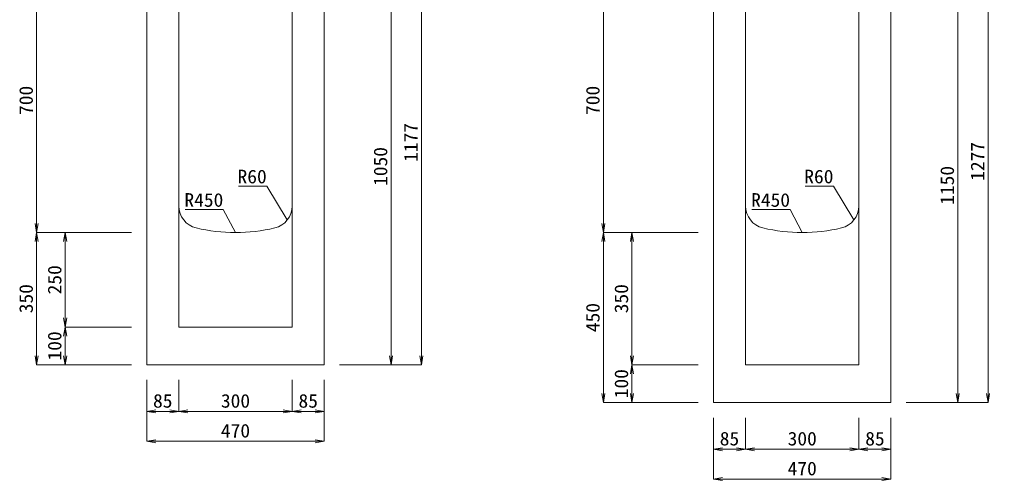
# Model space of a CAD drawing. Units: millimetres at full size. Extents: x -734 to 58102, y 49499 to 87169.
# Drawn here: x 9738 to 12305, y 54081 to 55302 of the extents above; entities that cross this region are included whole.
import ezdxf
from ezdxf.enums import TextEntityAlignment as Align

# ---------------------------------------------------------------- set-up
doc = ezdxf.new("R2010")
doc.units = ezdxf.units.MM
doc.header["$LTSCALE"] = 50
for name, color, linetype, lineweight in [('寸法線', 7, 'Continuous', 13), ('引出線', 4, 'Continuous', 13), ('本体', 2, 'Continuous', 20)]:
    doc.layers.add(name, color=color, linetype=linetype, lineweight=lineweight)
doc.styles.add('ＭＳ 明朝', font='')
doc.styles.get('ＭＳ 明朝').set_extended_font_data('MS Mincho')

# ---------------------------------------------------------------- blocks, each defined once
blk = doc.blocks.new('open_arrow')
at = {"color": 0, "linetype": 'Continuous', "lineweight": -2}
blk.add_lwpolyline([(7.5, 1.25), (0, 0), (7.5, -1.25)], dxfattribs=at)

msp = doc.modelspace()

# ---------------------------------------------------------------- linework, layer by layer
at = {"layer": '寸法線'}
for p, q in [((10801.49, 55564.59), (10801.49, 54387.59)), ((12301.49, 55564.59), (12301.49, 54287.59)), ((9783.14, 55437.59), (9783.14, 54737.58)), ((10721.23, 55437.59), (10721.23, 54387.59)), ((11283.14, 55437.59), (11283.14, 54737.58)), ((12221.23, 55437.59), (12221.23, 54287.59)), ((9783.14, 54737.58), (9783.14, 54387.59)), ((10034.48, 54737.58), (9783.14, 54737.58)), ((10034.48, 54737.58), (9783.14, 54737.58)), ((9858.69, 54487.59), (9858.69, 54737.58)), ((10034.48, 54737.58), (9858.69, 54737.58)), ((11283.14, 54737.58), (11283.14, 54287.59)), ((11534.48, 54737.58), (11283.14, 54737.58)), ((11534.48, 54737.58), (11283.14, 54737.58)), ((11358.69, 54387.59), (11358.69, 54737.58)), ((11534.48, 54737.58), (11358.69, 54737.58)), ((10034.48, 54487.59), (9858.69, 54487.59)), ((9858.69, 54387.59), (9858.69, 54487.59)), ((10034.48, 54487.59), (9858.69, 54487.59)), ((10034.48, 54387.59), (9783.14, 54387.59)), ((10034.48, 54387.59), (9858.69, 54387.59)), ((10584.52, 54387.59), (10801.49, 54387.59)), ((10584.52, 54387.59), (10721.23, 54387.59)), ((11534.48, 54387.59), (11358.69, 54387.59)), ((11358.69, 54287.59), (11358.69, 54387.59)), ((11534.48, 54387.59), (11358.69, 54387.59)), ((10074.5, 54347.57), (10074.5, 54184.99)), ((10074.5, 54347.57), (10074.5, 54264.04)), ((10159.5, 54347.57), (10159.5, 54264.04)), ((10159.5, 54347.57), (10159.5, 54264.04)), ((10459.5, 54347.57), (10459.5, 54264.04)), ((10459.5, 54347.57), (10459.5, 54264.04)), ((10544.5, 54347.57), (10544.5, 54184.99)), ((10544.5, 54347.57), (10544.5, 54264.04)), ((11534.48, 54287.59), (11283.14, 54287.59)), ((11534.48, 54287.59), (11358.69, 54287.59)), ((12084.52, 54287.59), (12301.49, 54287.59)), ((12084.52, 54287.59), (12221.23, 54287.59)), ((10074.5, 54264.04), (10159.5, 54264.04)), ((10159.5, 54264.04), (10459.5, 54264.04)), ((10459.5, 54264.04), (10544.5, 54264.04)), ((11574.5, 54247.57), (11574.5, 54084.99)), ((11574.5, 54247.57), (11574.5, 54164.04)), ((11659.5, 54247.57), (11659.5, 54164.04)), ((11659.5, 54247.57), (11659.5, 54164.04)), ((11959.5, 54247.57), (11959.5, 54164.04)), ((11959.5, 54247.57), (11959.5, 54164.04)), ((12044.5, 54247.57), (12044.5, 54084.99)), ((12044.5, 54247.57), (12044.5, 54164.04)), ((10074.5, 54184.99), (10544.5, 54184.99)), ((11574.5, 54164.04), (11659.5, 54164.04)), ((11659.5, 54164.04), (11959.5, 54164.04)), ((11959.5, 54164.04), (12044.5, 54164.04)), ((11574.5, 54084.99), (12044.5, 54084.99))]:
    msp.add_line(p, q, dxfattribs=at)
at = {"layer": '引出線'}
for points in [[(10446.57, 54770.9), (10392.16, 54860.79), (10317.49, 54860.79)], [(11946.57, 54770.9), (11892.16, 54860.79), (11817.49, 54860.79)], [(10309.5, 54737.58), (10277.28, 54798.73), (10176.27, 54798.73)], [(11809.5, 54737.58), (11777.28, 54798.73), (11676.27, 54798.73)]]:
    msp.add_lwpolyline(points, dxfattribs=at)
at = {"layer": '本体'}
for p, q in [((10074.5, 55437.59), (10074.5, 54387.59)), ((10159.5, 54808.11), (10159.5, 55437.59)), ((10459.5, 54808.11), (10459.5, 55437.59)), ((10544.5, 54387.59), (10544.5, 55437.59)), ((11574.5, 55437.59), (11574.5, 54287.59)), ((11659.5, 54808.11), (11659.5, 55437.59)), ((11959.5, 54808.11), (11959.5, 55437.59)), ((12044.5, 54287.59), (12044.5, 55437.59)), ((10159.5, 54808.11), (10159.5, 54487.59)), ((10459.5, 54808.11), (10459.5, 54487.59)), ((11659.5, 54808.11), (11659.5, 54387.59)), ((11959.5, 54808.11), (11959.5, 54387.59)), ((10159.5, 54487.59), (10459.5, 54487.59)), ((10074.5, 54387.59), (10544.5, 54387.59)), ((11659.5, 54387.59), (11959.5, 54387.59)), ((11574.5, 54287.59), (12044.5, 54287.59))]:
    msp.add_line(p, q, dxfattribs=at)
for centre, radius, start, end in [((10219.5, 54808.11), 60, 180, 256.65785), ((10399.5, 54808.11), 60, 283.34237, 0), ((11719.5, 54808.11), 60, 180, 256.65785), ((11899.5, 54808.11), 60, 283.34237, 0), ((10309.5, 55187.58), 450, 256.65777, 283.34225), ((11809.5, 55187.58), 450, 256.65777, 283.34225)]:
    msp.add_arc(centre, radius, start, end, dxfattribs=at)

# ---------------------------------------------------------------- block references
at = {"layer": '寸法線', "xscale": 3.2, "yscale": 3.2}
for p, rotation in [((9783.14, 54737.58), 90), ((11283.14, 54737.58), 90), ((9783.14, 54737.58), 270), ((9858.69, 54737.58), 270), ((11283.14, 54737.58), 270), ((11358.69, 54737.58), 270), ((9858.69, 54487.59), 90), ((9858.69, 54487.59), 270), ((9783.14, 54387.59), 90), ((9858.69, 54387.59), 90), ((10721.23, 54387.59), 90), ((10801.49, 54387.59), 90), ((11358.69, 54387.59), 90), ((11358.69, 54387.59), 270), ((11283.14, 54287.59), 90), ((11358.69, 54287.59), 90), ((12221.23, 54287.59), 90), ((12301.49, 54287.59), 90), ((10159.5, 54264.04), 180), ((10459.5, 54264.04), 180), ((10544.5, 54264.04), 180), ((10544.5, 54184.99), 180), ((11659.5, 54164.04), 180), ((11959.5, 54164.04), 180), ((12044.5, 54164.04), 180), ((12044.5, 54084.99), 180)]:
    msp.add_blockref('open_arrow', p, dxfattribs=dict(at, rotation=rotation))
for p in [(10074.5, 54264.04), (10159.5, 54264.04), (10459.5, 54264.04), (10074.5, 54184.99), (11574.5, 54164.04), (11659.5, 54164.04), (11959.5, 54164.04), (11574.5, 54084.99)]:
    msp.add_blockref('open_arrow', p, dxfattribs=at)
at = {"layer": '引出線', "xscale": 0.0533, "yscale": 0.0533}
for p, rotation in [((10446.57, 54770.9), 121.2), ((11946.57, 54770.9), 121.2), ((10309.5, 54737.58), 117.8), ((11809.5, 54737.58), 117.8)]:
    msp.add_blockref('open_arrow', p, dxfattribs=dict(at, rotation=rotation))

# ---------------------------------------------------------------- texts
at = {"layer": '寸法線', "style": 'ＭＳ 明朝', "width": 1.05}
for s, p in [('700', (9755.12, 55087.59)), ('700', (11255.12, 55087.59)), ('1177', (10773.47, 54976.09)), ('1050', (10693.21, 54912.59)), ('1277', (12273.47, 54926.09)), ('1150', (12193.21, 54862.59)), ('250', (9830.67, 54612.59)), ('350', (9755.12, 54562.59)), ('350', (11330.67, 54562.59)), ('450', (11255.12, 54512.59)), ('100', (9830.67, 54437.59)), ('100', (11330.67, 54337.59))]:
    msp.add_text(s, height=36.03, rotation=90, dxfattribs=at).set_placement(p, align=Align.MIDDLE_CENTER)
for s, p in [('85', (10117, 54292.06)), ('300', (10309.5, 54292.06)), ('85', (10502, 54292.06)), ('470', (10309.5, 54213.01)), ('85', (11617, 54192.06)), ('300', (11809.5, 54192.06)), ('85', (12002, 54192.06)), ('470', (11809.5, 54113.01))]:
    msp.add_text(s, height=36.03, dxfattribs=at).set_placement(p, align=Align.MIDDLE_CENTER)
at = {"layer": '引出線', "style": 'ＭＳ 明朝', "width": 1.05}
for s, p in [('R60', (10392.16, 54903.99)), ('R60', (11892.16, 54903.99)), ('R450', (10277.28, 54841.93)), ('R450', (11777.28, 54841.93))]:
    msp.add_text(s, height=36.03, dxfattribs=at).set_placement(p, align=Align.TOP_RIGHT)

doc.saveas('drawing.dxf')
